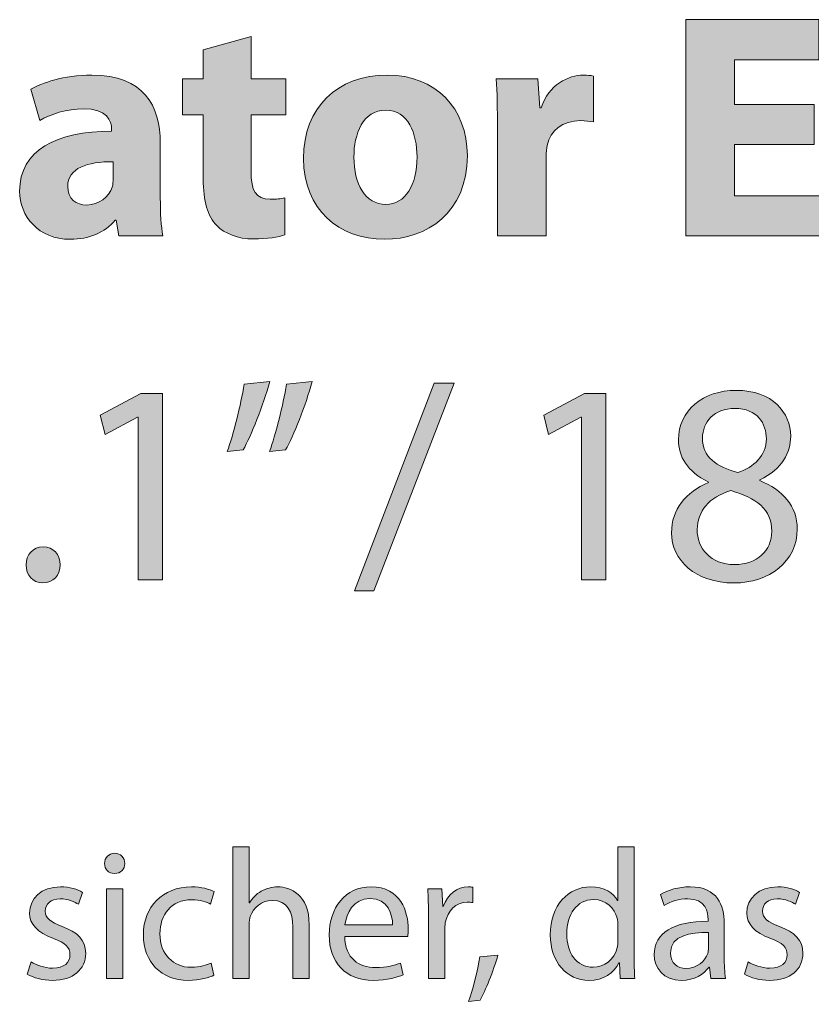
# Model space of a CAD drawing. Header units: inches. Extents: x 0 to 395, y 0 to 191.
# Drawn here: x 221.73 to 244.42, y 162.94 to 191.02 of the extents above; entities that cross this region are included whole.
import ezdxf

# ---------------------------------------------------------------- set-up
doc = ezdxf.new("R2010")
doc.units = ezdxf.units.IN
doc.header["$MEASUREMENT"] = 0
doc.layers.add('Template', color=7, linetype='Continuous')

# ---------------------------------------------------------------- blocks, each defined once
blk = doc.blocks.new('block 2')
at = {"layer": 'Template', "true_color": 0xf6921e}
h = blk.add_hatch(color=30, dxfattribs=at)
h.dxf.hatch_style = 2
h.paths.add_polyline_path([(244.472, 187.455), (242.196, 187.455), (242.196, 185.987), (244.737, 185.987), (244.737, 184.841), (240.803, 184.841), (240.803, 191.023), (244.609, 191.023), (244.609, 189.876), (242.196, 189.876), (242.196, 188.592), (244.472, 188.592)])
h = blk.add_hatch(color=30, dxfattribs=at)
h.dxf.hatch_style = 2
edge = h.paths.add_edge_path()
edge.add_spline(control_points=[(228.356, 190.537), (228.356, 190.537), (228.356, 189.326), (228.356, 189.326), (228.356, 189.326), (229.356, 189.326), (229.356, 189.326), (229.356, 189.326), (229.356, 188.299), (229.356, 188.299), (229.356, 188.299), (228.356, 188.299), (228.356, 188.299), (228.356, 188.299), (228.356, 186.675), (228.356, 186.675), (228.356, 186.134), (228.494, 185.886), (228.906, 185.886), (229.099, 185.886), (229.19, 185.896), (229.319, 185.923), (229.319, 185.923), (229.328, 184.868), (229.328, 184.868), (229.154, 184.804), (228.814, 184.749), (228.429, 184.749), (227.98, 184.749), (227.604, 184.905), (227.374, 185.134), (227.118, 185.4), (226.989, 185.831), (226.989, 186.464), (226.989, 186.464), (226.989, 188.299), (226.989, 188.299), (226.989, 188.299), (226.393, 188.299), (226.393, 188.299), (226.393, 188.299), (226.393, 189.326), (226.393, 189.326), (226.393, 189.326), (226.989, 189.326), (226.989, 189.326), (226.989, 189.326), (226.989, 190.161), (226.989, 190.161), (226.989, 190.161), (228.356, 190.537), (228.356, 190.537)], knot_values=[0, 0, 0, 0, 1, 1, 1, 2, 2, 2, 3, 3, 3, 4, 4, 4, 5, 5, 5, 6, 6, 6, 7, 7, 7, 8, 8, 8, 9, 9, 9, 10, 10, 10, 11, 11, 11, 12, 12, 12, 13, 13, 13, 14, 14, 14, 15, 15, 15, 16, 16, 16, 17, 17, 17, 17], degree=3, periodic=1)
h = blk.add_hatch(color=30, dxfattribs=at)
h.dxf.hatch_style = 2
edge = h.paths.add_edge_path()
edge.add_spline(control_points=[(225.76, 185.923), (225.76, 185.501), (225.778, 185.088), (225.834, 184.841), (225.834, 184.841), (224.577, 184.841), (224.577, 184.841), (224.577, 184.841), (224.494, 185.29), (224.494, 185.29), (224.494, 185.29), (224.467, 185.29), (224.467, 185.29), (224.173, 184.932), (223.715, 184.74), (223.183, 184.74), (222.274, 184.74), (221.733, 185.4), (221.733, 186.116), (221.733, 187.281), (222.779, 187.831), (224.366, 187.831), (224.366, 187.831), (224.366, 187.886), (224.366, 187.886), (224.366, 188.134), (224.237, 188.473), (223.549, 188.473), (223.091, 188.473), (222.605, 188.317), (222.311, 188.134), (222.311, 188.134), (222.054, 189.033), (222.054, 189.033), (222.366, 189.207), (222.981, 189.436), (223.797, 189.436), (225.292, 189.436), (225.76, 188.556), (225.76, 187.492), (225.76, 187.492), (225.76, 185.923), (225.76, 185.923)], knot_values=[0, 0, 0, 0, 1, 1, 1, 2, 2, 2, 3, 3, 3, 4, 4, 4, 5, 5, 5, 6, 6, 6, 7, 7, 7, 8, 8, 8, 9, 9, 9, 10, 10, 10, 11, 11, 11, 12, 12, 12, 13, 13, 13, 14, 14, 14, 14], degree=3, periodic=1)
edge = h.paths.add_edge_path()
edge.add_spline(control_points=[(224.411, 186.96), (223.678, 186.96), (223.109, 186.785), (223.109, 186.253), (223.109, 185.896), (223.348, 185.721), (223.66, 185.721), (223.999, 185.721), (224.292, 185.951), (224.384, 186.235), (224.403, 186.308), (224.411, 186.391), (224.411, 186.473), (224.411, 186.473), (224.411, 186.96), (224.411, 186.96)], knot_values=[0, 0, 0, 0, 1, 1, 1, 2, 2, 2, 3, 3, 3, 4, 4, 4, 5, 5, 5, 5], degree=3, periodic=1)
h = blk.add_hatch(color=30, dxfattribs=at)
h.dxf.hatch_style = 2
edge = h.paths.add_edge_path()
edge.add_spline(control_points=[(234.547, 187.134), (234.547, 185.492), (233.382, 184.74), (232.18, 184.74), (230.869, 184.74), (229.86, 185.602), (229.86, 187.051), (229.86, 188.51), (230.814, 189.436), (232.263, 189.436), (233.63, 189.436), (234.547, 188.491), (234.547, 187.134)], knot_values=[0, 0, 0, 0, 1, 1, 1, 2, 2, 2, 3, 3, 3, 4, 4, 4, 4], degree=3, periodic=1)
edge = h.paths.add_edge_path()
edge.add_spline(control_points=[(231.3, 187.088), (231.3, 186.317), (231.621, 185.74), (232.217, 185.74), (232.768, 185.74), (233.107, 186.281), (233.107, 187.097), (233.107, 187.758), (232.85, 188.436), (232.217, 188.436), (231.557, 188.436), (231.3, 187.748), (231.3, 187.088)], knot_values=[0, 0, 0, 0, 1, 1, 1, 2, 2, 2, 3, 3, 3, 4, 4, 4, 4], degree=3, periodic=1)
h = blk.add_hatch(color=30, dxfattribs=at)
h.dxf.hatch_style = 2
edge = h.paths.add_edge_path()
edge.add_spline(control_points=[(235.409, 187.849), (235.409, 188.51), (235.4, 188.941), (235.372, 189.326), (235.372, 189.326), (236.565, 189.326), (236.565, 189.326), (236.565, 189.326), (236.62, 188.501), (236.62, 188.501), (236.62, 188.501), (236.657, 188.501), (236.657, 188.501), (236.886, 189.161), (237.427, 189.436), (237.867, 189.436), (237.996, 189.436), (238.06, 189.427), (238.161, 189.409), (238.161, 189.409), (238.161, 188.097), (238.161, 188.097), (238.051, 188.115), (237.941, 188.134), (237.785, 188.134), (237.271, 188.134), (236.923, 187.858), (236.831, 187.427), (236.812, 187.336), (236.803, 187.226), (236.803, 187.116), (236.803, 187.116), (236.803, 184.841), (236.803, 184.841), (236.803, 184.841), (235.409, 184.841), (235.409, 184.841), (235.409, 184.841), (235.409, 187.849), (235.409, 187.849)], knot_values=[0, 0, 0, 0, 1, 1, 1, 2, 2, 2, 3, 3, 3, 4, 4, 4, 5, 5, 5, 6, 6, 6, 7, 7, 7, 8, 8, 8, 9, 9, 9, 10, 10, 10, 11, 11, 11, 12, 12, 12, 13, 13, 13, 13], degree=3, periodic=1)
h = blk.add_hatch(color=30, dxfattribs=at)
h.dxf.hatch_style = 2
edge = h.paths.add_edge_path()
edge.add_spline(control_points=[(228.894, 180.674), (228.705, 179.985), (228.353, 179.1), (228.131, 178.723), (228.131, 178.723), (227.673, 178.674), (227.673, 178.674), (227.853, 179.157), (228.066, 180.002), (228.156, 180.592), (228.156, 180.592), (228.894, 180.674), (228.894, 180.674)], knot_values=[0, 0, 0, 0, 1, 1, 1, 2, 2, 2, 3, 3, 3, 4, 4, 4, 4], degree=3, periodic=1)
edge = h.paths.add_edge_path()
edge.add_spline(control_points=[(230.108, 180.674), (229.919, 179.985), (229.566, 179.1), (229.345, 178.723), (229.345, 178.723), (228.886, 178.674), (228.886, 178.674), (229.058, 179.157), (229.279, 180.002), (229.37, 180.592), (229.37, 180.592), (230.108, 180.674), (230.108, 180.674)], knot_values=[0, 0, 0, 0, 1, 1, 1, 2, 2, 2, 3, 3, 3, 4, 4, 4, 4], degree=3, periodic=1)
h = blk.add_hatch(color=30, dxfattribs=at)
h.dxf.hatch_style = 2
h.paths.add_polyline_path([(231.321, 174.681), (233.6, 180.625), (234.166, 180.625), (231.871, 174.681)])
h = blk.add_hatch(color=30, dxfattribs=at)
h.dxf.hatch_style = 2
h.paths.add_polyline_path([(225.122, 179.657), (225.106, 179.657), (224.179, 179.157), (224.04, 179.707), (225.204, 180.33), (225.819, 180.33), (225.819, 175.001), (225.122, 175.001)])
h = blk.add_hatch(color=30, dxfattribs=at)
h.dxf.hatch_style = 2
h.paths.add_polyline_path([(237.815, 179.657), (237.799, 179.657), (236.872, 179.157), (236.733, 179.707), (237.897, 180.33), (238.512, 180.33), (238.512, 175.001), (237.815, 175.001)])
h = blk.add_hatch(color=30, dxfattribs=at)
h.dxf.hatch_style = 2
edge = h.paths.add_edge_path()
edge.add_spline(control_points=[(241.44, 177.805), (240.841, 178.083), (240.587, 178.542), (240.587, 179.002), (240.587, 179.846), (241.3, 180.42), (242.243, 180.42), (243.276, 180.42), (243.801, 179.78), (243.801, 179.108), (243.801, 178.657), (243.571, 178.165), (242.915, 177.862), (242.915, 177.862), (242.915, 177.837), (242.915, 177.837), (243.579, 177.575), (243.989, 177.1), (243.989, 176.46), (243.989, 175.526), (243.194, 174.911), (242.177, 174.911), (241.063, 174.911), (240.39, 175.567), (240.39, 176.345), (240.39, 177.018), (240.792, 177.501), (241.448, 177.78), (241.448, 177.78), (241.44, 177.805), (241.44, 177.805)], knot_values=[0, 0, 0, 0, 1, 1, 1, 2, 2, 2, 3, 3, 3, 4, 4, 4, 5, 5, 5, 6, 6, 6, 7, 7, 7, 8, 8, 8, 9, 9, 9, 10, 10, 10, 10], degree=3, periodic=1)
edge = h.paths.add_edge_path()
edge.add_spline(control_points=[(243.26, 176.386), (243.26, 177.026), (242.809, 177.346), (242.088, 177.551), (241.464, 177.37), (241.128, 176.952), (241.128, 176.444), (241.104, 175.911), (241.514, 175.435), (242.194, 175.435), (242.842, 175.435), (243.26, 175.837), (243.26, 176.386)], knot_values=[0, 0, 0, 0, 1, 1, 1, 2, 2, 2, 3, 3, 3, 4, 4, 4, 4], degree=3, periodic=1)
edge = h.paths.add_edge_path()
edge.add_spline(control_points=[(241.276, 179.051), (241.268, 178.518), (241.678, 178.231), (242.292, 178.067), (242.751, 178.223), (243.104, 178.551), (243.104, 179.034), (243.104, 179.461), (242.85, 179.903), (242.202, 179.903), (241.604, 179.903), (241.276, 179.51), (241.276, 179.051)], knot_values=[0, 0, 0, 0, 1, 1, 1, 2, 2, 2, 3, 3, 3, 4, 4, 4, 4], degree=3, periodic=1)
h = blk.add_hatch(color=30, dxfattribs=at)
h.dxf.hatch_style = 2
edge = h.paths.add_edge_path()
edge.add_spline(control_points=[(221.917, 175.427), (221.917, 175.722), (222.121, 175.944), (222.408, 175.944), (222.695, 175.944), (222.892, 175.731), (222.892, 175.427), (222.892, 175.132), (222.695, 174.911), (222.392, 174.911), (222.113, 174.911), (221.917, 175.132), (221.917, 175.427)], knot_values=[0, 0, 0, 0, 1, 1, 1, 2, 2, 2, 3, 3, 3, 4, 4, 4, 4], degree=3, periodic=1)
at = {"layer": 'Template', "lineweight": 0}
for points in [[(244.472, 187.455), (242.196, 187.455), (242.196, 185.987), (244.737, 185.987), (244.737, 184.841), (240.803, 184.841), (240.803, 191.023), (244.609, 191.023), (244.609, 189.876), (242.196, 189.876), (242.196, 188.592), (244.472, 188.592), (244.472, 187.455)], [(231.321, 174.681), (233.6, 180.625), (234.166, 180.625), (231.871, 174.681), (231.321, 174.681)], [(225.122, 179.657), (225.106, 179.657), (224.179, 179.157), (224.04, 179.707), (225.204, 180.33), (225.819, 180.33), (225.819, 175.001), (225.122, 175.001), (225.122, 179.657)], [(237.815, 179.657), (237.799, 179.657), (236.872, 179.157), (236.733, 179.707), (237.897, 180.33), (238.512, 180.33), (238.512, 175.001), (237.815, 175.001), (237.815, 179.657)]]:
    blk.add_lwpolyline(points, dxfattribs=at)
for points, knots in [([(228.356, 190.537), (228.356, 190.537), (228.356, 189.326), (228.356, 189.326), (228.356, 189.326), (229.356, 189.326), (229.356, 189.326), (229.356, 189.326), (229.356, 188.299), (229.356, 188.299), (229.356, 188.299), (228.356, 188.299), (228.356, 188.299), (228.356, 188.299), (228.356, 186.675), (228.356, 186.675), (228.356, 186.134), (228.494, 185.886), (228.906, 185.886), (229.099, 185.886), (229.19, 185.896), (229.319, 185.923), (229.319, 185.923), (229.328, 184.868), (229.328, 184.868), (229.154, 184.804), (228.814, 184.749), (228.429, 184.749), (227.98, 184.749), (227.604, 184.905), (227.374, 185.134), (227.118, 185.4), (226.989, 185.831), (226.989, 186.464), (226.989, 186.464), (226.989, 188.299), (226.989, 188.299), (226.989, 188.299), (226.393, 188.299), (226.393, 188.299), (226.393, 188.299), (226.393, 189.326), (226.393, 189.326), (226.393, 189.326), (226.989, 189.326), (226.989, 189.326), (226.989, 189.326), (226.989, 190.161), (226.989, 190.161), (226.989, 190.161), (228.356, 190.537), (228.356, 190.537)], [0, 0, 0, 0, 1, 1, 1, 2, 2, 2, 3, 3, 3, 4, 4, 4, 5, 5, 5, 6, 6, 6, 7, 7, 7, 8, 8, 8, 9, 9, 9, 10, 10, 10, 11, 11, 11, 12, 12, 12, 13, 13, 13, 14, 14, 14, 15, 15, 15, 16, 16, 16, 17, 17, 17, 17]), ([(225.76, 185.923), (225.76, 185.501), (225.778, 185.088), (225.834, 184.841), (225.834, 184.841), (224.577, 184.841), (224.577, 184.841), (224.577, 184.841), (224.494, 185.29), (224.494, 185.29), (224.494, 185.29), (224.467, 185.29), (224.467, 185.29), (224.173, 184.932), (223.715, 184.74), (223.183, 184.74), (222.274, 184.74), (221.733, 185.4), (221.733, 186.116), (221.733, 187.281), (222.779, 187.831), (224.366, 187.831), (224.366, 187.831), (224.366, 187.886), (224.366, 187.886), (224.366, 188.134), (224.237, 188.473), (223.549, 188.473), (223.091, 188.473), (222.605, 188.317), (222.311, 188.134), (222.311, 188.134), (222.054, 189.033), (222.054, 189.033), (222.366, 189.207), (222.981, 189.436), (223.797, 189.436), (225.292, 189.436), (225.76, 188.556), (225.76, 187.492), (225.76, 187.492), (225.76, 185.923), (225.76, 185.923)], [0, 0, 0, 0, 1, 1, 1, 2, 2, 2, 3, 3, 3, 4, 4, 4, 5, 5, 5, 6, 6, 6, 7, 7, 7, 8, 8, 8, 9, 9, 9, 10, 10, 10, 11, 11, 11, 12, 12, 12, 13, 13, 13, 14, 14, 14, 14]), ([(234.547, 187.134), (234.547, 185.492), (233.382, 184.74), (232.18, 184.74), (230.869, 184.74), (229.86, 185.602), (229.86, 187.051), (229.86, 188.51), (230.814, 189.436), (232.263, 189.436), (233.63, 189.436), (234.547, 188.491), (234.547, 187.134)], [0, 0, 0, 0, 1, 1, 1, 2, 2, 2, 3, 3, 3, 4, 4, 4, 4]), ([(235.409, 187.849), (235.409, 188.51), (235.4, 188.941), (235.372, 189.326), (235.372, 189.326), (236.565, 189.326), (236.565, 189.326), (236.565, 189.326), (236.62, 188.501), (236.62, 188.501), (236.62, 188.501), (236.657, 188.501), (236.657, 188.501), (236.886, 189.161), (237.427, 189.436), (237.867, 189.436), (237.996, 189.436), (238.06, 189.427), (238.161, 189.409), (238.161, 189.409), (238.161, 188.097), (238.161, 188.097), (238.051, 188.115), (237.941, 188.134), (237.785, 188.134), (237.271, 188.134), (236.923, 187.858), (236.831, 187.427), (236.812, 187.336), (236.803, 187.226), (236.803, 187.116), (236.803, 187.116), (236.803, 184.841), (236.803, 184.841), (236.803, 184.841), (235.409, 184.841), (235.409, 184.841), (235.409, 184.841), (235.409, 187.849), (235.409, 187.849)], [0, 0, 0, 0, 1, 1, 1, 2, 2, 2, 3, 3, 3, 4, 4, 4, 5, 5, 5, 6, 6, 6, 7, 7, 7, 8, 8, 8, 9, 9, 9, 10, 10, 10, 11, 11, 11, 12, 12, 12, 13, 13, 13, 13]), ([(231.3, 187.088), (231.3, 186.317), (231.621, 185.74), (232.217, 185.74), (232.768, 185.74), (233.107, 186.281), (233.107, 187.097), (233.107, 187.758), (232.85, 188.436), (232.217, 188.436), (231.557, 188.436), (231.3, 187.748), (231.3, 187.088)], [0, 0, 0, 0, 1, 1, 1, 2, 2, 2, 3, 3, 3, 4, 4, 4, 4]), ([(224.411, 186.96), (223.678, 186.96), (223.109, 186.785), (223.109, 186.253), (223.109, 185.896), (223.348, 185.721), (223.66, 185.721), (223.999, 185.721), (224.292, 185.951), (224.384, 186.235), (224.403, 186.308), (224.411, 186.391), (224.411, 186.473), (224.411, 186.473), (224.411, 186.96), (224.411, 186.96)], [0, 0, 0, 0, 1, 1, 1, 2, 2, 2, 3, 3, 3, 4, 4, 4, 5, 5, 5, 5]), ([(228.894, 180.674), (228.705, 179.985), (228.353, 179.1), (228.131, 178.723), (228.131, 178.723), (227.673, 178.674), (227.673, 178.674), (227.853, 179.157), (228.066, 180.002), (228.156, 180.592), (228.156, 180.592), (228.894, 180.674), (228.894, 180.674)], [0, 0, 0, 0, 1, 1, 1, 2, 2, 2, 3, 3, 3, 4, 4, 4, 4]), ([(230.108, 180.674), (229.919, 179.985), (229.566, 179.1), (229.345, 178.723), (229.345, 178.723), (228.886, 178.674), (228.886, 178.674), (229.058, 179.157), (229.279, 180.002), (229.37, 180.592), (229.37, 180.592), (230.108, 180.674), (230.108, 180.674)], [0, 0, 0, 0, 1, 1, 1, 2, 2, 2, 3, 3, 3, 4, 4, 4, 4]), ([(241.44, 177.805), (240.841, 178.083), (240.587, 178.542), (240.587, 179.002), (240.587, 179.846), (241.3, 180.42), (242.243, 180.42), (243.276, 180.42), (243.801, 179.78), (243.801, 179.108), (243.801, 178.657), (243.571, 178.165), (242.915, 177.862), (242.915, 177.862), (242.915, 177.837), (242.915, 177.837), (243.579, 177.575), (243.989, 177.1), (243.989, 176.46), (243.989, 175.526), (243.194, 174.911), (242.177, 174.911), (241.063, 174.911), (240.39, 175.567), (240.39, 176.345), (240.39, 177.018), (240.792, 177.501), (241.448, 177.78), (241.448, 177.78), (241.44, 177.805), (241.44, 177.805)], [0, 0, 0, 0, 1, 1, 1, 2, 2, 2, 3, 3, 3, 4, 4, 4, 5, 5, 5, 6, 6, 6, 7, 7, 7, 8, 8, 8, 9, 9, 9, 10, 10, 10, 10]), ([(241.276, 179.051), (241.268, 178.518), (241.678, 178.231), (242.292, 178.067), (242.751, 178.223), (243.104, 178.551), (243.104, 179.034), (243.104, 179.461), (242.85, 179.903), (242.202, 179.903), (241.604, 179.903), (241.276, 179.51), (241.276, 179.051)], [0, 0, 0, 0, 1, 1, 1, 2, 2, 2, 3, 3, 3, 4, 4, 4, 4]), ([(243.26, 176.386), (243.26, 177.026), (242.809, 177.346), (242.088, 177.551), (241.464, 177.37), (241.128, 176.952), (241.128, 176.444), (241.104, 175.911), (241.514, 175.435), (242.194, 175.435), (242.842, 175.435), (243.26, 175.837), (243.26, 176.386)], [0, 0, 0, 0, 1, 1, 1, 2, 2, 2, 3, 3, 3, 4, 4, 4, 4]), ([(221.917, 175.427), (221.917, 175.722), (222.121, 175.944), (222.408, 175.944), (222.695, 175.944), (222.892, 175.731), (222.892, 175.427), (222.892, 175.132), (222.695, 174.911), (222.392, 174.911), (222.113, 174.911), (221.917, 175.132), (221.917, 175.427)], [0, 0, 0, 0, 1, 1, 1, 2, 2, 2, 3, 3, 3, 4, 4, 4, 4])]:
    blk.add_open_spline(points, degree=3, knots=knots, dxfattribs=at)
blk = doc.blocks.new('block 7')
at = {"layer": 'Template', "true_color": 0xf6921e}
h = blk.add_hatch(color=30, dxfattribs=at)
h.dxf.hatch_style = 2
edge = h.paths.add_edge_path()
edge.add_spline(control_points=[(227.837, 167.365), (227.837, 167.365), (228.303, 167.365), (228.303, 167.365), (228.303, 167.365), (228.303, 165.759), (228.303, 165.759), (228.303, 165.759), (228.314, 165.759), (228.314, 165.759), (228.388, 165.892), (228.505, 166.014), (228.648, 166.093), (228.786, 166.172), (228.95, 166.22), (229.125, 166.22), (229.47, 166.22), (230.021, 166.008), (230.021, 165.128), (230.021, 165.128), (230.021, 163.601), (230.021, 163.601), (230.021, 163.601), (229.555, 163.601), (229.555, 163.601), (229.555, 163.601), (229.555, 165.075), (229.555, 165.075), (229.555, 165.489), (229.401, 165.833), (228.961, 165.833), (228.659, 165.833), (228.425, 165.621), (228.335, 165.372), (228.309, 165.303), (228.303, 165.234), (228.303, 165.149), (228.303, 165.149), (228.303, 163.601), (228.303, 163.601), (228.303, 163.601), (227.837, 163.601), (227.837, 163.601), (227.837, 163.601), (227.837, 167.365), (227.837, 167.365)], knot_values=[0, 0, 0, 0, 1, 1, 1, 2, 2, 2, 3, 3, 3, 4, 4, 4, 5, 5, 5, 6, 6, 6, 7, 7, 7, 8, 8, 8, 9, 9, 9, 10, 10, 10, 11, 11, 11, 12, 12, 12, 13, 13, 13, 14, 14, 14, 15, 15, 15, 15], degree=3, periodic=1)
h = blk.add_hatch(color=30, dxfattribs=at)
h.dxf.hatch_style = 2
edge = h.paths.add_edge_path()
edge.add_spline(control_points=[(239.317, 167.365), (239.317, 167.365), (239.317, 164.264), (239.317, 164.264), (239.317, 164.036), (239.327, 163.776), (239.338, 163.601), (239.338, 163.601), (238.924, 163.601), (238.924, 163.601), (238.924, 163.601), (238.903, 164.046), (238.903, 164.046), (238.903, 164.046), (238.887, 164.046), (238.887, 164.046), (238.75, 163.76), (238.442, 163.543), (238.023, 163.543), (237.403, 163.543), (236.92, 164.067), (236.92, 164.847), (236.915, 165.701), (237.45, 166.22), (238.071, 166.22), (238.468, 166.22), (238.728, 166.035), (238.845, 165.833), (238.845, 165.833), (238.855, 165.833), (238.855, 165.833), (238.855, 165.833), (238.855, 167.365), (238.855, 167.365), (238.855, 167.365), (239.317, 167.365), (239.317, 167.365)], knot_values=[0, 0, 0, 0, 1, 1, 1, 2, 2, 2, 3, 3, 3, 4, 4, 4, 5, 5, 5, 6, 6, 6, 7, 7, 7, 8, 8, 8, 9, 9, 9, 10, 10, 10, 11, 11, 11, 12, 12, 12, 12], degree=3, periodic=1)
edge = h.paths.add_edge_path()
edge.add_spline(control_points=[(238.855, 165.123), (238.855, 165.181), (238.85, 165.261), (238.834, 165.319), (238.765, 165.611), (238.511, 165.854), (238.161, 165.854), (237.679, 165.854), (237.392, 165.43), (237.392, 164.868), (237.392, 164.349), (237.652, 163.919), (238.15, 163.919), (238.463, 163.919), (238.75, 164.131), (238.834, 164.476), (238.85, 164.539), (238.855, 164.603), (238.855, 164.677), (238.855, 164.677), (238.855, 165.123), (238.855, 165.123)], knot_values=[0, 0, 0, 0, 1, 1, 1, 2, 2, 2, 3, 3, 3, 4, 4, 4, 5, 5, 5, 6, 6, 6, 7, 7, 7, 7], degree=3, periodic=1)
h = blk.add_hatch(color=30, dxfattribs=at)
h.dxf.hatch_style = 2
edge = h.paths.add_edge_path()
edge.add_spline(control_points=[(224.742, 166.888), (224.742, 166.729), (224.631, 166.602), (224.445, 166.602), (224.275, 166.602), (224.164, 166.729), (224.164, 166.888), (224.164, 167.048), (224.281, 167.18), (224.456, 167.18), (224.625, 167.18), (224.742, 167.053), (224.742, 166.888)], knot_values=[0, 0, 0, 0, 1, 1, 1, 2, 2, 2, 3, 3, 3, 4, 4, 4, 4], degree=3, periodic=1)
h.paths.add_polyline_path([(224.222, 163.601), (224.222, 166.167), (224.689, 166.167), (224.689, 163.601)])
h = blk.add_hatch(color=30, dxfattribs=at)
h.dxf.hatch_style = 2
edge = h.paths.add_edge_path()
edge.add_spline(control_points=[(222.06, 164.073), (222.203, 163.988), (222.447, 163.892), (222.68, 163.892), (223.014, 163.892), (223.173, 164.057), (223.173, 164.275), (223.173, 164.497), (223.041, 164.614), (222.701, 164.741), (222.235, 164.911), (222.017, 165.16), (222.017, 165.467), (222.017, 165.881), (222.357, 166.22), (222.903, 166.22), (223.163, 166.22), (223.391, 166.151), (223.528, 166.061), (223.528, 166.061), (223.417, 165.722), (223.417, 165.722), (223.316, 165.786), (223.131, 165.876), (222.892, 165.876), (222.617, 165.876), (222.468, 165.717), (222.468, 165.526), (222.468, 165.314), (222.617, 165.218), (222.95, 165.086), (223.391, 164.921), (223.624, 164.699), (223.624, 164.317), (223.624, 163.861), (223.269, 163.543), (222.67, 163.543), (222.388, 163.543), (222.129, 163.617), (221.949, 163.723), (221.949, 163.723), (222.06, 164.073), (222.06, 164.073)], knot_values=[0, 0, 0, 0, 1, 1, 1, 2, 2, 2, 3, 3, 3, 4, 4, 4, 5, 5, 5, 6, 6, 6, 7, 7, 7, 8, 8, 8, 9, 9, 9, 10, 10, 10, 11, 11, 11, 12, 12, 12, 13, 13, 13, 14, 14, 14, 14], degree=3, periodic=1)
h = blk.add_hatch(color=30, dxfattribs=at)
h.dxf.hatch_style = 2
edge = h.paths.add_edge_path()
edge.add_spline(control_points=[(227.292, 163.691), (227.17, 163.633), (226.899, 163.543), (226.555, 163.543), (225.781, 163.543), (225.277, 164.067), (225.277, 164.852), (225.277, 165.642), (225.818, 166.22), (226.655, 166.22), (226.931, 166.22), (227.175, 166.151), (227.302, 166.083), (227.302, 166.083), (227.196, 165.727), (227.196, 165.727), (227.085, 165.786), (226.91, 165.849), (226.655, 165.849), (226.067, 165.849), (225.749, 165.409), (225.749, 164.879), (225.749, 164.285), (226.131, 163.919), (226.639, 163.919), (226.905, 163.919), (227.08, 163.983), (227.212, 164.041), (227.212, 164.041), (227.292, 163.691), (227.292, 163.691)], knot_values=[0, 0, 0, 0, 1, 1, 1, 2, 2, 2, 3, 3, 3, 4, 4, 4, 5, 5, 5, 6, 6, 6, 7, 7, 7, 8, 8, 8, 9, 9, 9, 10, 10, 10, 10], degree=3, periodic=1)
h = blk.add_hatch(color=30, dxfattribs=at)
h.dxf.hatch_style = 2
edge = h.paths.add_edge_path()
edge.add_spline(control_points=[(231.038, 164.799), (231.048, 164.168), (231.446, 163.909), (231.918, 163.909), (232.252, 163.909), (232.459, 163.967), (232.629, 164.041), (232.629, 164.041), (232.713, 163.707), (232.713, 163.707), (232.549, 163.633), (232.263, 163.543), (231.855, 163.543), (231.065, 163.543), (230.593, 164.067), (230.593, 164.842), (230.593, 165.616), (231.048, 166.22), (231.796, 166.22), (232.639, 166.22), (232.857, 165.489), (232.857, 165.017), (232.857, 164.921), (232.851, 164.852), (232.841, 164.799), (232.841, 164.799), (231.038, 164.799), (231.038, 164.799)], knot_values=[0, 0, 0, 0, 1, 1, 1, 2, 2, 2, 3, 3, 3, 4, 4, 4, 5, 5, 5, 6, 6, 6, 7, 7, 7, 8, 8, 8, 9, 9, 9, 9], degree=3, periodic=1)
edge = h.paths.add_edge_path()
edge.add_spline(control_points=[(232.406, 165.133), (232.411, 165.425), (232.284, 165.886), (231.759, 165.886), (231.282, 165.886), (231.08, 165.457), (231.043, 165.133), (231.043, 165.133), (232.406, 165.133), (232.406, 165.133)], knot_values=[0, 0, 0, 0, 1, 1, 1, 2, 2, 2, 3, 3, 3, 3], degree=3, periodic=1)
h = blk.add_hatch(color=30, dxfattribs=at)
h.dxf.hatch_style = 2
edge = h.paths.add_edge_path()
edge.add_spline(control_points=[(233.433, 165.367), (233.433, 165.669), (233.428, 165.929), (233.412, 166.167), (233.412, 166.167), (233.82, 166.167), (233.82, 166.167), (233.82, 166.167), (233.842, 165.658), (233.842, 165.658), (233.842, 165.658), (233.858, 165.658), (233.858, 165.658), (233.974, 166.003), (234.26, 166.22), (234.573, 166.22), (234.621, 166.22), (234.658, 166.215), (234.701, 166.21), (234.701, 166.21), (234.701, 165.77), (234.701, 165.77), (234.653, 165.78), (234.605, 165.78), (234.541, 165.78), (234.213, 165.78), (233.98, 165.536), (233.916, 165.186), (233.905, 165.123), (233.9, 165.043), (233.9, 164.969), (233.9, 164.969), (233.9, 163.601), (233.9, 163.601), (233.9, 163.601), (233.433, 163.601), (233.433, 163.601), (233.433, 163.601), (233.433, 165.367), (233.433, 165.367)], knot_values=[0, 0, 0, 0, 1, 1, 1, 2, 2, 2, 3, 3, 3, 4, 4, 4, 5, 5, 5, 6, 6, 6, 7, 7, 7, 8, 8, 8, 9, 9, 9, 10, 10, 10, 11, 11, 11, 12, 12, 12, 13, 13, 13, 13], degree=3, periodic=1)
h = blk.add_hatch(color=30, dxfattribs=at)
h.dxf.hatch_style = 2
edge = h.paths.add_edge_path()
edge.add_spline(control_points=[(241.898, 164.216), (241.898, 163.993), (241.908, 163.776), (241.935, 163.601), (241.935, 163.601), (241.516, 163.601), (241.516, 163.601), (241.516, 163.601), (241.479, 163.925), (241.479, 163.925), (241.479, 163.925), (241.463, 163.925), (241.463, 163.925), (241.32, 163.723), (241.044, 163.543), (240.678, 163.543), (240.159, 163.543), (239.894, 163.909), (239.894, 164.28), (239.894, 164.9), (240.445, 165.24), (241.436, 165.234), (241.436, 165.234), (241.436, 165.287), (241.436, 165.287), (241.436, 165.494), (241.378, 165.881), (240.853, 165.876), (240.609, 165.876), (240.36, 165.807), (240.18, 165.685), (240.18, 165.685), (240.074, 165.998), (240.074, 165.998), (240.286, 166.13), (240.599, 166.22), (240.922, 166.22), (241.707, 166.22), (241.898, 165.685), (241.898, 165.176), (241.898, 165.176), (241.898, 164.216), (241.898, 164.216)], knot_values=[0, 0, 0, 0, 1, 1, 1, 2, 2, 2, 3, 3, 3, 4, 4, 4, 5, 5, 5, 6, 6, 6, 7, 7, 7, 8, 8, 8, 9, 9, 9, 10, 10, 10, 11, 11, 11, 12, 12, 12, 13, 13, 13, 14, 14, 14, 14], degree=3, periodic=1)
edge = h.paths.add_edge_path()
edge.add_spline(control_points=[(241.447, 164.911), (240.938, 164.921), (240.36, 164.831), (240.36, 164.333), (240.36, 164.025), (240.562, 163.887), (240.795, 163.887), (241.134, 163.887), (241.352, 164.1), (241.426, 164.317), (241.442, 164.37), (241.447, 164.423), (241.447, 164.465), (241.447, 164.465), (241.447, 164.911), (241.447, 164.911)], knot_values=[0, 0, 0, 0, 1, 1, 1, 2, 2, 2, 3, 3, 3, 4, 4, 4, 5, 5, 5, 5], degree=3, periodic=1)
h = blk.add_hatch(color=30, dxfattribs=at)
h.dxf.hatch_style = 2
edge = h.paths.add_edge_path()
edge.add_spline(control_points=[(242.586, 164.073), (242.729, 163.988), (242.973, 163.892), (243.207, 163.892), (243.54, 163.892), (243.7, 164.057), (243.7, 164.275), (243.7, 164.497), (243.567, 164.614), (243.228, 164.741), (242.761, 164.911), (242.544, 165.16), (242.544, 165.467), (242.544, 165.881), (242.883, 166.22), (243.429, 166.22), (243.689, 166.22), (243.917, 166.151), (244.055, 166.061), (244.055, 166.061), (243.943, 165.722), (243.943, 165.722), (243.842, 165.786), (243.657, 165.876), (243.418, 165.876), (243.143, 165.876), (242.994, 165.717), (242.994, 165.526), (242.994, 165.314), (243.143, 165.218), (243.477, 165.086), (243.917, 164.921), (244.15, 164.699), (244.15, 164.317), (244.15, 163.861), (243.795, 163.543), (243.196, 163.543), (242.915, 163.543), (242.655, 163.617), (242.475, 163.723), (242.475, 163.723), (242.586, 164.073), (242.586, 164.073)], knot_values=[0, 0, 0, 0, 1, 1, 1, 2, 2, 2, 3, 3, 3, 4, 4, 4, 5, 5, 5, 6, 6, 6, 7, 7, 7, 8, 8, 8, 9, 9, 9, 10, 10, 10, 11, 11, 11, 12, 12, 12, 13, 13, 13, 14, 14, 14, 14], degree=3, periodic=1)
h = blk.add_hatch(color=30, dxfattribs=at)
h.dxf.hatch_style = 2
edge = h.paths.add_edge_path()
edge.add_spline(control_points=[(234.583, 162.944), (234.7, 163.262), (234.843, 163.829), (234.901, 164.216), (234.901, 164.216), (235.421, 164.269), (235.421, 164.269), (235.294, 163.818), (235.06, 163.23), (234.912, 162.981), (234.912, 162.981), (234.583, 162.944), (234.583, 162.944)], knot_values=[0, 0, 0, 0, 1, 1, 1, 2, 2, 2, 3, 3, 3, 4, 4, 4, 4], degree=3, periodic=1)
at = {"layer": 'Template', "lineweight": 0}
blk.add_lwpolyline([(224.222, 163.601), (224.222, 166.167), (224.689, 166.167), (224.689, 163.601), (224.222, 163.601)], dxfattribs=at)
for points, knots in [([(227.837, 167.365), (227.837, 167.365), (228.303, 167.365), (228.303, 167.365), (228.303, 167.365), (228.303, 165.759), (228.303, 165.759), (228.303, 165.759), (228.314, 165.759), (228.314, 165.759), (228.388, 165.892), (228.505, 166.014), (228.648, 166.093), (228.786, 166.172), (228.95, 166.22), (229.125, 166.22), (229.47, 166.22), (230.021, 166.008), (230.021, 165.128), (230.021, 165.128), (230.021, 163.601), (230.021, 163.601), (230.021, 163.601), (229.555, 163.601), (229.555, 163.601), (229.555, 163.601), (229.555, 165.075), (229.555, 165.075), (229.555, 165.489), (229.401, 165.833), (228.961, 165.833), (228.659, 165.833), (228.425, 165.621), (228.335, 165.372), (228.309, 165.303), (228.303, 165.234), (228.303, 165.149), (228.303, 165.149), (228.303, 163.601), (228.303, 163.601), (228.303, 163.601), (227.837, 163.601), (227.837, 163.601), (227.837, 163.601), (227.837, 167.365), (227.837, 167.365)], [0, 0, 0, 0, 1, 1, 1, 2, 2, 2, 3, 3, 3, 4, 4, 4, 5, 5, 5, 6, 6, 6, 7, 7, 7, 8, 8, 8, 9, 9, 9, 10, 10, 10, 11, 11, 11, 12, 12, 12, 13, 13, 13, 14, 14, 14, 15, 15, 15, 15]), ([(239.317, 167.365), (239.317, 167.365), (239.317, 164.264), (239.317, 164.264), (239.317, 164.036), (239.327, 163.776), (239.338, 163.601), (239.338, 163.601), (238.924, 163.601), (238.924, 163.601), (238.924, 163.601), (238.903, 164.046), (238.903, 164.046), (238.903, 164.046), (238.887, 164.046), (238.887, 164.046), (238.75, 163.76), (238.442, 163.543), (238.023, 163.543), (237.403, 163.543), (236.92, 164.067), (236.92, 164.847), (236.915, 165.701), (237.45, 166.22), (238.071, 166.22), (238.468, 166.22), (238.728, 166.035), (238.845, 165.833), (238.845, 165.833), (238.855, 165.833), (238.855, 165.833), (238.855, 165.833), (238.855, 167.365), (238.855, 167.365), (238.855, 167.365), (239.317, 167.365), (239.317, 167.365)], [0, 0, 0, 0, 1, 1, 1, 2, 2, 2, 3, 3, 3, 4, 4, 4, 5, 5, 5, 6, 6, 6, 7, 7, 7, 8, 8, 8, 9, 9, 9, 10, 10, 10, 11, 11, 11, 12, 12, 12, 12]), ([(224.742, 166.888), (224.742, 166.729), (224.631, 166.602), (224.445, 166.602), (224.275, 166.602), (224.164, 166.729), (224.164, 166.888), (224.164, 167.048), (224.281, 167.18), (224.456, 167.18), (224.625, 167.18), (224.742, 167.053), (224.742, 166.888)], [0, 0, 0, 0, 1, 1, 1, 2, 2, 2, 3, 3, 3, 4, 4, 4, 4]), ([(222.06, 164.073), (222.203, 163.988), (222.447, 163.892), (222.68, 163.892), (223.014, 163.892), (223.173, 164.057), (223.173, 164.275), (223.173, 164.497), (223.041, 164.614), (222.701, 164.741), (222.235, 164.911), (222.017, 165.16), (222.017, 165.467), (222.017, 165.881), (222.357, 166.22), (222.903, 166.22), (223.163, 166.22), (223.391, 166.151), (223.528, 166.061), (223.528, 166.061), (223.417, 165.722), (223.417, 165.722), (223.316, 165.786), (223.131, 165.876), (222.892, 165.876), (222.617, 165.876), (222.468, 165.717), (222.468, 165.526), (222.468, 165.314), (222.617, 165.218), (222.95, 165.086), (223.391, 164.921), (223.624, 164.699), (223.624, 164.317), (223.624, 163.861), (223.269, 163.543), (222.67, 163.543), (222.388, 163.543), (222.129, 163.617), (221.949, 163.723), (221.949, 163.723), (222.06, 164.073), (222.06, 164.073)], [0, 0, 0, 0, 1, 1, 1, 2, 2, 2, 3, 3, 3, 4, 4, 4, 5, 5, 5, 6, 6, 6, 7, 7, 7, 8, 8, 8, 9, 9, 9, 10, 10, 10, 11, 11, 11, 12, 12, 12, 13, 13, 13, 14, 14, 14, 14]), ([(227.292, 163.691), (227.17, 163.633), (226.899, 163.543), (226.555, 163.543), (225.781, 163.543), (225.277, 164.067), (225.277, 164.852), (225.277, 165.642), (225.818, 166.22), (226.655, 166.22), (226.931, 166.22), (227.175, 166.151), (227.302, 166.083), (227.302, 166.083), (227.196, 165.727), (227.196, 165.727), (227.085, 165.786), (226.91, 165.849), (226.655, 165.849), (226.067, 165.849), (225.749, 165.409), (225.749, 164.879), (225.749, 164.285), (226.131, 163.919), (226.639, 163.919), (226.905, 163.919), (227.08, 163.983), (227.212, 164.041), (227.212, 164.041), (227.292, 163.691), (227.292, 163.691)], [0, 0, 0, 0, 1, 1, 1, 2, 2, 2, 3, 3, 3, 4, 4, 4, 5, 5, 5, 6, 6, 6, 7, 7, 7, 8, 8, 8, 9, 9, 9, 10, 10, 10, 10]), ([(231.038, 164.799), (231.048, 164.168), (231.446, 163.909), (231.918, 163.909), (232.252, 163.909), (232.459, 163.967), (232.629, 164.041), (232.629, 164.041), (232.713, 163.707), (232.713, 163.707), (232.549, 163.633), (232.263, 163.543), (231.855, 163.543), (231.065, 163.543), (230.593, 164.067), (230.593, 164.842), (230.593, 165.616), (231.048, 166.22), (231.796, 166.22), (232.639, 166.22), (232.857, 165.489), (232.857, 165.017), (232.857, 164.921), (232.851, 164.852), (232.841, 164.799), (232.841, 164.799), (231.038, 164.799), (231.038, 164.799)], [0, 0, 0, 0, 1, 1, 1, 2, 2, 2, 3, 3, 3, 4, 4, 4, 5, 5, 5, 6, 6, 6, 7, 7, 7, 8, 8, 8, 9, 9, 9, 9]), ([(233.433, 165.367), (233.433, 165.669), (233.428, 165.929), (233.412, 166.167), (233.412, 166.167), (233.82, 166.167), (233.82, 166.167), (233.82, 166.167), (233.842, 165.658), (233.842, 165.658), (233.842, 165.658), (233.858, 165.658), (233.858, 165.658), (233.974, 166.003), (234.26, 166.22), (234.573, 166.22), (234.621, 166.22), (234.658, 166.215), (234.701, 166.21), (234.701, 166.21), (234.701, 165.77), (234.701, 165.77), (234.653, 165.78), (234.605, 165.78), (234.541, 165.78), (234.213, 165.78), (233.98, 165.536), (233.916, 165.186), (233.905, 165.123), (233.9, 165.043), (233.9, 164.969), (233.9, 164.969), (233.9, 163.601), (233.9, 163.601), (233.9, 163.601), (233.433, 163.601), (233.433, 163.601), (233.433, 163.601), (233.433, 165.367), (233.433, 165.367)], [0, 0, 0, 0, 1, 1, 1, 2, 2, 2, 3, 3, 3, 4, 4, 4, 5, 5, 5, 6, 6, 6, 7, 7, 7, 8, 8, 8, 9, 9, 9, 10, 10, 10, 11, 11, 11, 12, 12, 12, 13, 13, 13, 13]), ([(241.898, 164.216), (241.898, 163.993), (241.908, 163.776), (241.935, 163.601), (241.935, 163.601), (241.516, 163.601), (241.516, 163.601), (241.516, 163.601), (241.479, 163.925), (241.479, 163.925), (241.479, 163.925), (241.463, 163.925), (241.463, 163.925), (241.32, 163.723), (241.044, 163.543), (240.678, 163.543), (240.159, 163.543), (239.894, 163.909), (239.894, 164.28), (239.894, 164.9), (240.445, 165.24), (241.436, 165.234), (241.436, 165.234), (241.436, 165.287), (241.436, 165.287), (241.436, 165.494), (241.378, 165.881), (240.853, 165.876), (240.609, 165.876), (240.36, 165.807), (240.18, 165.685), (240.18, 165.685), (240.074, 165.998), (240.074, 165.998), (240.286, 166.13), (240.599, 166.22), (240.922, 166.22), (241.707, 166.22), (241.898, 165.685), (241.898, 165.176), (241.898, 165.176), (241.898, 164.216), (241.898, 164.216)], [0, 0, 0, 0, 1, 1, 1, 2, 2, 2, 3, 3, 3, 4, 4, 4, 5, 5, 5, 6, 6, 6, 7, 7, 7, 8, 8, 8, 9, 9, 9, 10, 10, 10, 11, 11, 11, 12, 12, 12, 13, 13, 13, 14, 14, 14, 14]), ([(242.586, 164.073), (242.729, 163.988), (242.973, 163.892), (243.207, 163.892), (243.54, 163.892), (243.7, 164.057), (243.7, 164.275), (243.7, 164.497), (243.567, 164.614), (243.228, 164.741), (242.761, 164.911), (242.544, 165.16), (242.544, 165.467), (242.544, 165.881), (242.883, 166.22), (243.429, 166.22), (243.689, 166.22), (243.917, 166.151), (244.055, 166.061), (244.055, 166.061), (243.943, 165.722), (243.943, 165.722), (243.842, 165.786), (243.657, 165.876), (243.418, 165.876), (243.143, 165.876), (242.994, 165.717), (242.994, 165.526), (242.994, 165.314), (243.143, 165.218), (243.477, 165.086), (243.917, 164.921), (244.15, 164.699), (244.15, 164.317), (244.15, 163.861), (243.795, 163.543), (243.196, 163.543), (242.915, 163.543), (242.655, 163.617), (242.475, 163.723), (242.475, 163.723), (242.586, 164.073), (242.586, 164.073)], [0, 0, 0, 0, 1, 1, 1, 2, 2, 2, 3, 3, 3, 4, 4, 4, 5, 5, 5, 6, 6, 6, 7, 7, 7, 8, 8, 8, 9, 9, 9, 10, 10, 10, 11, 11, 11, 12, 12, 12, 13, 13, 13, 14, 14, 14, 14]), ([(232.406, 165.133), (232.411, 165.425), (232.284, 165.886), (231.759, 165.886), (231.282, 165.886), (231.08, 165.457), (231.043, 165.133), (231.043, 165.133), (232.406, 165.133), (232.406, 165.133)], [0, 0, 0, 0, 1, 1, 1, 2, 2, 2, 3, 3, 3, 3]), ([(238.855, 165.123), (238.855, 165.181), (238.85, 165.261), (238.834, 165.319), (238.765, 165.611), (238.511, 165.854), (238.161, 165.854), (237.679, 165.854), (237.392, 165.43), (237.392, 164.868), (237.392, 164.349), (237.652, 163.919), (238.15, 163.919), (238.463, 163.919), (238.75, 164.131), (238.834, 164.476), (238.85, 164.539), (238.855, 164.603), (238.855, 164.677), (238.855, 164.677), (238.855, 165.123), (238.855, 165.123)], [0, 0, 0, 0, 1, 1, 1, 2, 2, 2, 3, 3, 3, 4, 4, 4, 5, 5, 5, 6, 6, 6, 7, 7, 7, 7]), ([(241.447, 164.911), (240.938, 164.921), (240.36, 164.831), (240.36, 164.333), (240.36, 164.025), (240.562, 163.887), (240.795, 163.887), (241.134, 163.887), (241.352, 164.1), (241.426, 164.317), (241.442, 164.37), (241.447, 164.423), (241.447, 164.465), (241.447, 164.465), (241.447, 164.911), (241.447, 164.911)], [0, 0, 0, 0, 1, 1, 1, 2, 2, 2, 3, 3, 3, 4, 4, 4, 5, 5, 5, 5]), ([(234.583, 162.944), (234.7, 163.262), (234.843, 163.829), (234.901, 164.216), (234.901, 164.216), (235.421, 164.269), (235.421, 164.269), (235.294, 163.818), (235.06, 163.23), (234.912, 162.981), (234.912, 162.981), (234.583, 162.944), (234.583, 162.944)], [0, 0, 0, 0, 1, 1, 1, 2, 2, 2, 3, 3, 3, 4, 4, 4, 4])]:
    blk.add_open_spline(points, degree=3, knots=knots, dxfattribs=at)

msp = doc.modelspace()

# ---------------------------------------------------------------- block references
at = {"layer": 'Template'}
for name in ['block 2', 'block 7']:
    msp.add_blockref(name, (0, 0), dxfattribs=at)

doc.saveas('drawing.dxf')
